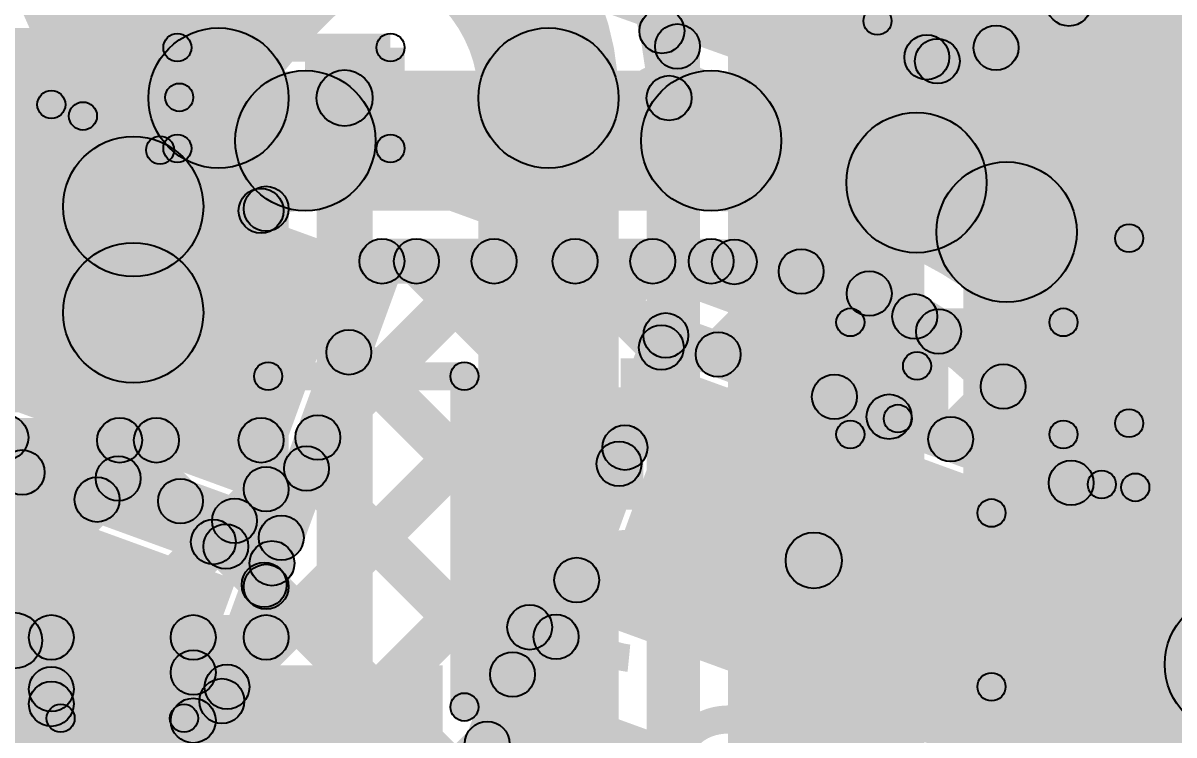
# Model space of a CAD drawing. Header units: millimetres. Extents: x -2.17 to 2.17, y -2.17 to 2.17.
# Drawn here: x -0.3427 to -0.1375, y -0.7326 to -0.6056 of the extents above; entities that cross this region are included whole.
import ezdxf

# ---------------------------------------------------------------- set-up
doc = ezdxf.new("R2010")
doc.units = ezdxf.units.MM
doc.header["$MEASUREMENT"] = 0
for name, color, linetype in [('BottomLayer', 5, 'Continuous'), ('BottomOverlay', 54, 'Continuous'), ('BottomPaste', 16, 'Continuous'), ('BottomSolder', 6, 'Continuous'), ('Mechanical2', 216, 'Continuous'), ('TopLayer', 1, 'Continuous'), ('TopOverlay', 2, 'Continuous'), ('TopPaste', 8, 'Continuous'), ('TopSolder', 216, 'Continuous')]:
    doc.layers.add(name, color=color, linetype=linetype)

# ---------------------------------------------------------------- blocks, each defined once
blk = doc.blocks.new('R___0201_B_63')
at = {"layer": 'BottomLayer'}
for points in [[(-0.01614, 0.00728), (-0.00551, 0.00728), (-0.00551, -0.00728), (-0.01614, -0.00728)], [(0.00551, 0.00728), (0.01614, 0.00728), (0.01614, -0.00728), (0.00551, -0.00728)]]:
    blk.add_hatch(color=5, dxfattribs=at).paths.add_polyline_path(points)
at = {"layer": 'BottomOverlay'}
h = blk.add_hatch(color=54, dxfattribs=at)
edge = h.paths.add_edge_path()
edge.add_arc((-0.019, 0.01), 0.0025, 0, 360)
h = blk.add_hatch(color=54, dxfattribs=at)
edge = h.paths.add_edge_path()
edge.add_arc((-0.019, 0.01), 0.0025, 0, 360)
for points in [[(-0.019, 0.0075), (-0.019, 0.0125), (0.019, 0.0125), (0.019, 0.0075)], [(-0.0165, -0.01), (-0.0215, -0.01), (-0.0215, 0.01), (-0.0165, 0.01)], [(0.0215, -0.01), (0.0165, -0.01), (0.0165, 0.01), (0.0215, 0.01)], [(-0.019, -0.0125), (-0.019, -0.0075), (0.019, -0.0075), (0.019, -0.0125)]]:
    blk.add_hatch(color=54, dxfattribs=at).paths.add_polyline_path(points)
h = blk.add_hatch(color=54, dxfattribs=at)
edge = h.paths.add_edge_path()
edge.add_arc((0.019, 0.01), 0.0025, 0, 360)
h = blk.add_hatch(color=54, dxfattribs=at)
edge = h.paths.add_edge_path()
edge.add_arc((0.019, 0.01), 0.0025, 0, 360)
h = blk.add_hatch(color=54, dxfattribs=at)
edge = h.paths.add_edge_path()
edge.add_arc((-0.019, -0.01), 0.0025, 0, 360)
h = blk.add_hatch(color=54, dxfattribs=at)
edge = h.paths.add_edge_path()
edge.add_arc((-0.019, -0.01), 0.0025, 0, 360)
h = blk.add_hatch(color=54, dxfattribs=at)
edge = h.paths.add_edge_path()
edge.add_arc((0.019, -0.01), 0.0025, 0, 360)
h = blk.add_hatch(color=54, dxfattribs=at)
edge = h.paths.add_edge_path()
edge.add_arc((0.019, -0.01), 0.0025, 0, 360)
at = {"layer": 'BottomPaste'}
for points in [[(-0.01614, 0.00728), (-0.00551, 0.00728), (-0.00551, -0.00728), (-0.01614, -0.00728)], [(0.00551, 0.00728), (0.01614, 0.00728), (0.01614, -0.00728), (0.00551, -0.00728)]]:
    blk.add_hatch(color=16, dxfattribs=at).paths.add_polyline_path(points)
at = {"layer": 'BottomSolder'}
for points in [[(-0.02014, 0.01128), (-0.00151, 0.01128), (-0.00151, -0.01128), (-0.02014, -0.01128)], [(0.00151, 0.01128), (0.02014, 0.01128), (0.02014, -0.01128), (0.00151, -0.01128)]]:
    blk.add_hatch(color=6, dxfattribs=at).paths.add_polyline_path(points)
at = {"layer": 'BottomOverlay'}
for centre in [(-0.019, 0.01), (-0.019, 0.01), (0.019, 0.01), (0.019, 0.01), (-0.019, -0.01), (-0.019, -0.01), (0.019, -0.01), (0.019, -0.01)]:
    blk.add_circle(centre, 0.0025, dxfattribs=at)
blk = doc.blocks.new('WS2812B_M____247')
at = {"layer": 'TopLayer'}
for points in [[(-0.09409, 0.05079), (-0.03504, 0.05079), (-0.03504, 0.01142), (-0.09409, 0.01142)], [(0.03504, 0.05079), (0.09409, 0.05079), (0.09409, 0.01142), (0.03504, 0.01142)], [(-0.09409, -0.01142), (-0.03504, -0.01142), (-0.03504, -0.05079), (-0.09409, -0.05079)], [(0.03504, -0.01142), (0.09409, -0.01142), (0.09409, -0.05079), (0.03504, -0.05079)]]:
    blk.add_hatch(color=1, dxfattribs=at).paths.add_polyline_path(points)
at = {"layer": 'TopOverlay'}
h = blk.add_hatch(color=2, dxfattribs=at)
edge = h.paths.add_edge_path()
edge.add_arc((-0.07, 0.07), 0.0025, 0, 360)
h = blk.add_hatch(color=2, dxfattribs=at)
edge = h.paths.add_edge_path()
edge.add_arc((-0.07, 0.07), 0.0025, 0, 360)
for points in [[(-0.07, 0.0675), (-0.07, 0.0725), (0.07, 0.0725), (0.07, 0.0675)], [(-0.0675, 0.06), (-0.0725, 0.06), (-0.0725, 0.07), (-0.0675, 0.07)], [(0.0725, 0.06), (0.0675, 0.06), (0.0675, 0.07), (0.0725, 0.07)]]:
    blk.add_hatch(color=2, dxfattribs=at).paths.add_polyline_path(points)
h = blk.add_hatch(color=2, dxfattribs=at)
edge = h.paths.add_edge_path()
edge.add_arc((0.07, 0.07), 0.0025, 0, 360)
h = blk.add_hatch(color=2, dxfattribs=at)
edge = h.paths.add_edge_path()
edge.add_arc((0.07, 0.07), 0.0025, 0, 360)
h = blk.add_hatch(color=2, dxfattribs=at)
edge = h.paths.add_edge_path()
edge.add_arc((-0.091, 0.061), 0.0025, 0, 360)
h = blk.add_hatch(color=2, dxfattribs=at)
edge = h.paths.add_edge_path()
edge.add_arc((-0.085, 0.061), 0.0025, 0, 360)
h = blk.add_hatch(color=2, dxfattribs=at)
edge = h.paths.add_edge_path()
edge.add_arc((-0.07, 0.06), 0.0025, 0, 360)
h = blk.add_hatch(color=2, dxfattribs=at)
edge = h.paths.add_edge_path()
edge.add_arc((0.07, 0.06), 0.0025, 0, 360)
at = {"layer": 'TopPaste'}
for points in [[(-0.09409, 0.05079), (-0.03504, 0.05079), (-0.03504, 0.01142), (-0.09409, 0.01142)], [(0.03504, 0.05079), (0.09409, 0.05079), (0.09409, 0.01142), (0.03504, 0.01142)], [(-0.09409, -0.01142), (-0.03504, -0.01142), (-0.03504, -0.05079), (-0.09409, -0.05079)], [(0.03504, -0.01142), (0.09409, -0.01142), (0.09409, -0.05079), (0.03504, -0.05079)]]:
    blk.add_hatch(color=8, dxfattribs=at).paths.add_polyline_path(points)
at = {"layer": 'TopSolder'}
for points in [[(-0.09809, 0.05479), (-0.03104, 0.05479), (-0.03104, 0.00742), (-0.09809, 0.00742)], [(0.03104, 0.05479), (0.09809, 0.05479), (0.09809, 0.00742), (0.03104, 0.00742)], [(-0.09809, -0.00742), (-0.03104, -0.00742), (-0.03104, -0.05479), (-0.09809, -0.05479)], [(0.03104, -0.00742), (0.09809, -0.00742), (0.09809, -0.05479), (0.03104, -0.05479)]]:
    blk.add_hatch(color=216, dxfattribs=at).paths.add_polyline_path(points)
at = {"layer": 'TopOverlay', "const_width": 0.005}
blk.add_lwpolyline([(-0.085, 0.061, 1), (-0.091, 0.061, 1)], format="xyb", close=True, dxfattribs=at)
at = {"layer": 'TopOverlay'}
for centre in [(-0.07, 0.07), (-0.07, 0.07), (0.07, 0.07), (0.07, 0.07), (-0.091, 0.061), (-0.085, 0.061), (-0.07, 0.06), (0.07, 0.06)]:
    blk.add_circle(centre, 0.0025, dxfattribs=at)
blk = doc.blocks.new('WS2812B_M____248')
at = {"layer": 'TopLayer'}
blk.add_hatch(color=1, dxfattribs=at).paths.add_polyline_path([(-0.09409, 0.05079), (-0.03504, 0.05079), (-0.03504, 0.01142), (-0.09409, 0.01142)])
at = {"layer": 'TopOverlay'}
h = blk.add_hatch(color=2, dxfattribs=at)
edge = h.paths.add_edge_path()
edge.add_arc((-0.091, 0.061), 0.0025, 0, 360)
h = blk.add_hatch(color=2, dxfattribs=at)
edge = h.paths.add_edge_path()
edge.add_arc((-0.085, 0.061), 0.0025, 0, 360)
at = {"layer": 'TopPaste'}
blk.add_hatch(color=8, dxfattribs=at).paths.add_polyline_path([(-0.09409, 0.05079), (-0.03504, 0.05079), (-0.03504, 0.01142), (-0.09409, 0.01142)])
at = {"layer": 'TopSolder'}
blk.add_hatch(color=216, dxfattribs=at).paths.add_polyline_path([(-0.09809, 0.05479), (-0.03104, 0.05479), (-0.03104, 0.00742), (-0.09809, 0.00742)])
at = {"layer": 'TopOverlay', "const_width": 0.005}
blk.add_lwpolyline([(-0.085, 0.061, 1), (-0.091, 0.061, 1)], format="xyb", close=True, dxfattribs=at)
at = {"layer": 'TopOverlay'}
for centre in [(-0.091, 0.061), (-0.085, 0.061)]:
    blk.add_circle(centre, 0.0025, dxfattribs=at)
blk = doc.blocks.new('IND_0201_B_269')
at = {"layer": 'BottomLayer'}
for points in [[(-0.01575, 0.00591), (-0.00591, 0.00591), (-0.00591, -0.00591), (-0.01575, -0.00591)], [(0.00591, 0.00591), (0.01575, 0.00591), (0.01575, -0.00591), (0.00591, -0.00591)]]:
    blk.add_hatch(color=5, dxfattribs=at).paths.add_polyline_path(points)
at = {"layer": 'BottomOverlay'}
h = blk.add_hatch(color=54, dxfattribs=at)
edge = h.paths.add_edge_path()
edge.add_arc((-0.019, 0.009), 0.0025, 0, 360)
h = blk.add_hatch(color=54, dxfattribs=at)
edge = h.paths.add_edge_path()
edge.add_arc((-0.019, 0.009), 0.0025, 0, 360)
for points in [[(-0.019, 0.0065), (-0.019, 0.0115), (0.019, 0.0115), (0.019, 0.0065)], [(-0.0165, -0.009), (-0.0215, -0.009), (-0.0215, 0.009), (-0.0165, 0.009)], [(0.0215, -0.009), (0.0165, -0.009), (0.0165, 0.009), (0.0215, 0.009)], [(-0.019, -0.0115), (-0.019, -0.0065), (0.019, -0.0065), (0.019, -0.0115)]]:
    blk.add_hatch(color=54, dxfattribs=at).paths.add_polyline_path(points)
h = blk.add_hatch(color=54, dxfattribs=at)
edge = h.paths.add_edge_path()
edge.add_arc((0.019, 0.009), 0.0025, 0, 360)
h = blk.add_hatch(color=54, dxfattribs=at)
edge = h.paths.add_edge_path()
edge.add_arc((0.019, 0.009), 0.0025, 0, 360)
h = blk.add_hatch(color=54, dxfattribs=at)
edge = h.paths.add_edge_path()
edge.add_arc((-0.019, -0.009), 0.0025, 0, 360)
h = blk.add_hatch(color=54, dxfattribs=at)
edge = h.paths.add_edge_path()
edge.add_arc((-0.019, -0.009), 0.0025, 0, 360)
h = blk.add_hatch(color=54, dxfattribs=at)
edge = h.paths.add_edge_path()
edge.add_arc((0.019, -0.009), 0.0025, 0, 360)
h = blk.add_hatch(color=54, dxfattribs=at)
edge = h.paths.add_edge_path()
edge.add_arc((0.019, -0.009), 0.0025, 0, 360)
at = {"layer": 'BottomPaste'}
for points in [[(-0.01575, 0.00591), (-0.00591, 0.00591), (-0.00591, -0.00591), (-0.01575, -0.00591)], [(0.00591, 0.00591), (0.01575, 0.00591), (0.01575, -0.00591), (0.00591, -0.00591)]]:
    blk.add_hatch(color=16, dxfattribs=at).paths.add_polyline_path(points)
at = {"layer": 'BottomSolder'}
for points in [[(-0.01791, 0.00807), (-0.00374, 0.00807), (-0.00374, -0.00807), (-0.01791, -0.00807)], [(0.00374, 0.00807), (0.01791, 0.00807), (0.01791, -0.00807), (0.00374, -0.00807)]]:
    blk.add_hatch(color=6, dxfattribs=at).paths.add_polyline_path(points)
at = {"layer": 'BottomOverlay'}
for centre in [(-0.019, 0.009), (-0.019, 0.009), (0.019, 0.009), (0.019, 0.009), (-0.019, -0.009), (-0.019, -0.009), (0.019, -0.009), (0.019, -0.009)]:
    blk.add_circle(centre, 0.0025, dxfattribs=at)
blk = doc.blocks.new('SOT_23F_B_283')
at = {"layer": 'BottomLayer'}
for points in [[(-0.05315, 0.05906), (-0.02165, 0.05906), (-0.02165, 0.02362), (-0.05315, 0.02362)], [(0.02165, 0.05906), (0.05315, 0.05906), (0.05315, 0.02362), (0.02165, 0.02362)], [(-0.01575, -0.02362), (0.01575, -0.02362), (0.01575, -0.05906), (-0.01575, -0.05906)]]:
    blk.add_hatch(color=5, dxfattribs=at).paths.add_polyline_path(points)
at = {"layer": 'BottomOverlay'}
h = blk.add_hatch(color=54, dxfattribs=at)
edge = h.paths.add_edge_path()
edge.add_arc((-0.066, 0.036), 0.005, 0, 360)
h = blk.add_hatch(color=54, dxfattribs=at)
edge = h.paths.add_edge_path()
edge.add_arc((-0.062, 0.036), 0.005, 0, 360)
h = blk.add_hatch(color=54, dxfattribs=at)
edge = h.paths.add_edge_path()
edge.add_arc((-0.0124, 0.03668), 0.0025, 0, 360)
for points in [[(-0.01236, 0.03418), (-0.01244, 0.03918), (0.00896, 0.0395), (0.00904, 0.0345)], [(-0.0555, -0.034), (-0.0605, -0.034), (-0.0605, 0.014), (-0.0555, 0.014)], [(0.0605, -0.034), (0.0555, -0.034), (0.0555, 0.014), (0.0605, 0.014)], [(-0.025, -0.0315), (-0.025, -0.0365), (-0.058, -0.0365), (-0.058, -0.0315)], [(0.058, -0.0315), (0.058, -0.0365), (0.025, -0.0365), (0.025, -0.0315)]]:
    blk.add_hatch(color=54, dxfattribs=at).paths.add_polyline_path(points)
h = blk.add_hatch(color=54, dxfattribs=at)
edge = h.paths.add_edge_path()
edge.add_arc((0.009, 0.037), 0.0025, 0, 360)
h = blk.add_hatch(color=54, dxfattribs=at)
edge = h.paths.add_edge_path()
edge.add_arc((-0.058, 0.014), 0.0025, 0, 360)
h = blk.add_hatch(color=54, dxfattribs=at)
edge = h.paths.add_edge_path()
edge.add_arc((0.058, 0.014), 0.0025, 0, 360)
h = blk.add_hatch(color=54, dxfattribs=at)
edge = h.paths.add_edge_path()
edge.add_arc((-0.058, -0.034), 0.0025, 0, 360)
h = blk.add_hatch(color=54, dxfattribs=at)
edge = h.paths.add_edge_path()
edge.add_arc((-0.058, -0.034), 0.0025, 0, 360)
h = blk.add_hatch(color=54, dxfattribs=at)
edge = h.paths.add_edge_path()
edge.add_arc((-0.025, -0.034), 0.0025, 0, 360)
h = blk.add_hatch(color=54, dxfattribs=at)
edge = h.paths.add_edge_path()
edge.add_arc((0.025, -0.034), 0.0025, 0, 360)
h = blk.add_hatch(color=54, dxfattribs=at)
edge = h.paths.add_edge_path()
edge.add_arc((0.058, -0.034), 0.0025, 0, 360)
h = blk.add_hatch(color=54, dxfattribs=at)
edge = h.paths.add_edge_path()
edge.add_arc((0.058, -0.034), 0.0025, 0, 360)
at = {"layer": 'BottomPaste'}
for points in [[(-0.05315, 0.05906), (-0.02165, 0.05906), (-0.02165, 0.02362), (-0.05315, 0.02362)], [(0.02165, 0.05906), (0.05315, 0.05906), (0.05315, 0.02362), (0.02165, 0.02362)], [(-0.01575, -0.02362), (0.01575, -0.02362), (0.01575, -0.05906), (-0.01575, -0.05906)]]:
    blk.add_hatch(color=16, dxfattribs=at).paths.add_polyline_path(points)
at = {"layer": 'BottomSolder'}
for points in [[(-0.05715, 0.06306), (-0.01765, 0.06306), (-0.01765, 0.01962), (-0.05715, 0.01962)], [(0.01765, 0.06306), (0.05715, 0.06306), (0.05715, 0.01962), (0.01765, 0.01962)], [(-0.01975, -0.01962), (0.01975, -0.01962), (0.01975, -0.06306), (-0.01975, -0.06306)]]:
    blk.add_hatch(color=6, dxfattribs=at).paths.add_polyline_path(points)
at = {"layer": 'BottomOverlay', "const_width": 0.01}
blk.add_lwpolyline([(-0.062, 0.036, 1), (-0.066, 0.036, 1)], format="xyb", close=True, dxfattribs=at)
at = {"layer": 'BottomOverlay'}
for centre, radius in [((-0.066, 0.036), 0.005), ((-0.062, 0.036), 0.005), ((-0.0124, 0.03668), 0.0025), ((0.009, 0.037), 0.0025), ((-0.058, 0.014), 0.0025), ((0.058, 0.014), 0.0025), ((-0.058, -0.034), 0.0025), ((-0.058, -0.034), 0.0025), ((-0.025, -0.034), 0.0025), ((0.025, -0.034), 0.0025), ((0.058, -0.034), 0.0025), ((0.058, -0.034), 0.0025)]:
    blk.add_circle(centre, radius, dxfattribs=at)
blk = doc.blocks.new('SOT23_3_B_285')
at = {"layer": 'BottomLayer'}
for points in [[(-0.02166, 0.02657), (-0.05316, 0.02657), (-0.05316, 0.05807), (-0.02166, 0.05807)], [(0.05314, 0.02657), (0.02165, 0.02657), (0.02165, 0.05807), (0.05314, 0.05807)], [(0.01574, -0.05807), (-0.01575, -0.05807), (-0.01575, -0.02657), (0.01574, -0.02657)]]:
    blk.add_hatch(color=5, dxfattribs=at).paths.add_polyline_path(points)
at = {"layer": 'BottomOverlay'}
h = blk.add_hatch(color=54, dxfattribs=at)
edge = h.paths.add_edge_path()
edge.add_arc((-0.066, 0.045), 0.0025, 0, 360)
h = blk.add_hatch(color=54, dxfattribs=at)
edge = h.paths.add_edge_path()
edge.add_arc((-0.06, 0.045), 0.0025, 0, 360)
h = blk.add_hatch(color=54, dxfattribs=at)
edge = h.paths.add_edge_path()
edge.add_arc((-0.01101, 0.032), 0.0025, 0, 360)
for points in [[(0.01099, 0.0345), (0.01099, 0.0295), (-0.01101, 0.0295), (-0.01101, 0.0345)], [(-0.06351, 0.03), (-0.05851, 0.03), (-0.05851, -0.029), (-0.06351, -0.029)], [(0.05849, 0.03), (0.06349, 0.03), (0.06349, -0.029), (0.05849, -0.029)], [(-0.02601, -0.0265), (-0.02601, -0.0315), (-0.06101, -0.0315), (-0.06101, -0.0265)], [(0.06099, -0.0265), (0.06099, -0.0315), (0.02599, -0.0315), (0.02599, -0.0265)]]:
    blk.add_hatch(color=54, dxfattribs=at).paths.add_polyline_path(points)
h = blk.add_hatch(color=54, dxfattribs=at)
edge = h.paths.add_edge_path()
edge.add_arc((0.01099, 0.032), 0.0025, 0, 360)
h = blk.add_hatch(color=54, dxfattribs=at)
edge = h.paths.add_edge_path()
edge.add_arc((-0.06101, 0.03), 0.0025, 0, 360)
h = blk.add_hatch(color=54, dxfattribs=at)
edge = h.paths.add_edge_path()
edge.add_arc((0.06099, 0.03), 0.0025, 0, 360)
h = blk.add_hatch(color=54, dxfattribs=at)
edge = h.paths.add_edge_path()
edge.add_arc((-0.06101, -0.029), 0.0025, 0, 360)
h = blk.add_hatch(color=54, dxfattribs=at)
edge = h.paths.add_edge_path()
edge.add_arc((-0.06101, -0.029), 0.0025, 0, 360)
h = blk.add_hatch(color=54, dxfattribs=at)
edge = h.paths.add_edge_path()
edge.add_arc((-0.02601, -0.029), 0.0025, 0, 360)
h = blk.add_hatch(color=54, dxfattribs=at)
edge = h.paths.add_edge_path()
edge.add_arc((0.02599, -0.029), 0.0025, 0, 360)
h = blk.add_hatch(color=54, dxfattribs=at)
edge = h.paths.add_edge_path()
edge.add_arc((0.06099, -0.029), 0.0025, 0, 360)
h = blk.add_hatch(color=54, dxfattribs=at)
edge = h.paths.add_edge_path()
edge.add_arc((0.06099, -0.029), 0.0025, 0, 360)
at = {"layer": 'BottomPaste'}
for points in [[(-0.02166, 0.02657), (-0.05316, 0.02657), (-0.05316, 0.05807), (-0.02166, 0.05807)], [(0.05314, 0.02657), (0.02165, 0.02657), (0.02165, 0.05807), (0.05314, 0.05807)], [(0.01574, -0.05807), (-0.01575, -0.05807), (-0.01575, -0.02657), (0.01574, -0.02657)]]:
    blk.add_hatch(color=16, dxfattribs=at).paths.add_polyline_path(points)
at = {"layer": 'BottomSolder'}
for points in [[(-0.01766, 0.02257), (-0.05716, 0.02257), (-0.05716, 0.06207), (-0.01766, 0.06207)], [(0.05714, 0.02257), (0.01765, 0.02257), (0.01765, 0.06207), (0.05714, 0.06207)], [(0.01974, -0.06207), (-0.01975, -0.06207), (-0.01975, -0.02257), (0.01974, -0.02257)]]:
    blk.add_hatch(color=6, dxfattribs=at).paths.add_polyline_path(points)
at = {"layer": 'BottomOverlay', "const_width": 0.005}
blk.add_lwpolyline([(-0.06, 0.045, 1), (-0.066, 0.045, 1)], format="xyb", close=True, dxfattribs=at)
at = {"layer": 'BottomOverlay'}
for centre in [(-0.066, 0.045), (-0.06, 0.045), (-0.01101, 0.032), (0.01099, 0.032), (-0.06101, 0.03), (0.06099, 0.03), (-0.06101, -0.029), (-0.06101, -0.029), (-0.02601, -0.029), (0.02599, -0.029), (0.06099, -0.029), (0.06099, -0.029)]:
    blk.add_circle(centre, 0.0025, dxfattribs=at)
blk = doc.blocks.new('C__0603_B_288')
at = {"layer": 'BottomLayer'}
for points in [[(-0.045, -0.0175), (-0.045, 0.0175), (-0.015, 0.0175), (-0.015, -0.0175)], [(0.015, -0.0175), (0.015, 0.0175), (0.045, 0.0175), (0.045, -0.0175)]]:
    blk.add_hatch(color=5, dxfattribs=at).paths.add_polyline_path(points)
at = {"layer": 'BottomOverlay'}
h = blk.add_hatch(color=54, dxfattribs=at)
edge = h.paths.add_edge_path()
edge.add_arc((-0.049, 0.021), 0.0025, 0, 360)
h = blk.add_hatch(color=54, dxfattribs=at)
edge = h.paths.add_edge_path()
edge.add_arc((-0.049, 0.021), 0.0025, 0, 360)
for points in [[(-0.049, 0.0185), (-0.049, 0.0235), (-0.018, 0.0235), (-0.018, 0.0185)], [(0.018, 0.0185), (0.018, 0.0235), (0.049, 0.0235), (0.049, 0.0185)], [(-0.0515, 0.021), (-0.0465, 0.021), (-0.0465, -0.021), (-0.0515, -0.021)], [(0.0465, 0.021), (0.0515, 0.021), (0.0515, -0.021), (0.0465, -0.021)], [(-0.049, -0.0235), (-0.049, -0.0185), (-0.018, -0.0185), (-0.018, -0.0235)], [(0.018, -0.0235), (0.018, -0.0185), (0.049, -0.0185), (0.049, -0.0235)]]:
    blk.add_hatch(color=54, dxfattribs=at).paths.add_polyline_path(points)
h = blk.add_hatch(color=54, dxfattribs=at)
edge = h.paths.add_edge_path()
edge.add_arc((-0.018, 0.021), 0.0025, 0, 360)
h = blk.add_hatch(color=54, dxfattribs=at)
edge = h.paths.add_edge_path()
edge.add_arc((0.018, 0.021), 0.0025, 0, 360)
h = blk.add_hatch(color=54, dxfattribs=at)
edge = h.paths.add_edge_path()
edge.add_arc((0.049, 0.021), 0.0025, 0, 360)
h = blk.add_hatch(color=54, dxfattribs=at)
edge = h.paths.add_edge_path()
edge.add_arc((0.049, 0.021), 0.0025, 0, 360)
h = blk.add_hatch(color=54, dxfattribs=at)
edge = h.paths.add_edge_path()
edge.add_arc((-0.049, -0.021), 0.0025, 0, 360)
h = blk.add_hatch(color=54, dxfattribs=at)
edge = h.paths.add_edge_path()
edge.add_arc((-0.049, -0.021), 0.0025, 0, 360)
h = blk.add_hatch(color=54, dxfattribs=at)
edge = h.paths.add_edge_path()
edge.add_arc((-0.018, -0.021), 0.0025, 0, 360)
h = blk.add_hatch(color=54, dxfattribs=at)
edge = h.paths.add_edge_path()
edge.add_arc((0.018, -0.021), 0.0025, 0, 360)
h = blk.add_hatch(color=54, dxfattribs=at)
edge = h.paths.add_edge_path()
edge.add_arc((0.049, -0.021), 0.0025, 0, 360)
h = blk.add_hatch(color=54, dxfattribs=at)
edge = h.paths.add_edge_path()
edge.add_arc((0.049, -0.021), 0.0025, 0, 360)
at = {"layer": 'BottomPaste'}
for points in [[(-0.045, -0.0175), (-0.045, 0.0175), (-0.015, 0.0175), (-0.015, -0.0175)], [(0.015, -0.0175), (0.015, 0.0175), (0.045, 0.0175), (0.045, -0.0175)]]:
    blk.add_hatch(color=16, dxfattribs=at).paths.add_polyline_path(points)
at = {"layer": 'BottomSolder'}
for points in [[(-0.04736, -0.01986), (-0.04736, 0.01986), (-0.01264, 0.01986), (-0.01264, -0.01986)], [(0.01264, -0.01986), (0.01264, 0.01986), (0.04736, 0.01986), (0.04736, -0.01986)]]:
    blk.add_hatch(color=6, dxfattribs=at).paths.add_polyline_path(points)
at = {"layer": 'BottomOverlay'}
for centre in [(-0.049, 0.021), (-0.049, 0.021), (-0.018, 0.021), (0.018, 0.021), (0.049, 0.021), (0.049, 0.021), (-0.049, -0.021), (-0.049, -0.021), (-0.018, -0.021), (0.018, -0.021), (0.049, -0.021), (0.049, -0.021)]:
    blk.add_circle(centre, 0.0025, dxfattribs=at)
blk = doc.blocks.new('C__0402_418')
at = {"layer": 'TopLayer'}
for points in [[(-0.0275, -0.0125), (-0.0275, 0.0125), (-0.0095, 0.0125), (-0.0095, -0.0125)], [(0.0095, -0.0125), (0.0095, 0.0125), (0.0275, 0.0125), (0.0275, -0.0125)]]:
    blk.add_hatch(color=1, dxfattribs=at).paths.add_polyline_path(points)
at = {"layer": 'TopOverlay'}
h = blk.add_hatch(color=2, dxfattribs=at)
edge = h.paths.add_edge_path()
edge.add_arc((-0.031, 0.016), 0.0025, 0, 360)
h = blk.add_hatch(color=2, dxfattribs=at)
edge = h.paths.add_edge_path()
edge.add_arc((-0.031, 0.016), 0.0025, 0, 360)
for points in [[(-0.011, 0.0185), (-0.011, 0.0135), (-0.031, 0.0135), (-0.031, 0.0185)], [(0.031, 0.0185), (0.031, 0.0135), (0.011, 0.0135), (0.011, 0.0185)], [(-0.0335, 0.016), (-0.0285, 0.016), (-0.0285, -0.016), (-0.0335, -0.016)], [(0.0285, 0.016), (0.0335, 0.016), (0.0335, -0.016), (0.0285, -0.016)], [(-0.011, -0.0135), (-0.011, -0.0185), (-0.031, -0.0185), (-0.031, -0.0135)], [(0.031, -0.0135), (0.031, -0.0185), (0.011, -0.0185), (0.011, -0.0135)]]:
    blk.add_hatch(color=2, dxfattribs=at).paths.add_polyline_path(points)
h = blk.add_hatch(color=2, dxfattribs=at)
edge = h.paths.add_edge_path()
edge.add_arc((-0.011, 0.016), 0.0025, 0, 360)
h = blk.add_hatch(color=2, dxfattribs=at)
edge = h.paths.add_edge_path()
edge.add_arc((0.011, 0.016), 0.0025, 0, 360)
h = blk.add_hatch(color=2, dxfattribs=at)
edge = h.paths.add_edge_path()
edge.add_arc((0.031, 0.016), 0.0025, 0, 360)
h = blk.add_hatch(color=2, dxfattribs=at)
edge = h.paths.add_edge_path()
edge.add_arc((0.031, 0.016), 0.0025, 0, 360)
h = blk.add_hatch(color=2, dxfattribs=at)
edge = h.paths.add_edge_path()
edge.add_arc((-0.031, -0.016), 0.0025, 0, 360)
h = blk.add_hatch(color=2, dxfattribs=at)
edge = h.paths.add_edge_path()
edge.add_arc((-0.031, -0.016), 0.0025, 0, 360)
h = blk.add_hatch(color=2, dxfattribs=at)
edge = h.paths.add_edge_path()
edge.add_arc((-0.011, -0.016), 0.0025, 0, 360)
h = blk.add_hatch(color=2, dxfattribs=at)
edge = h.paths.add_edge_path()
edge.add_arc((0.011, -0.016), 0.0025, 0, 360)
h = blk.add_hatch(color=2, dxfattribs=at)
edge = h.paths.add_edge_path()
edge.add_arc((0.031, -0.016), 0.0025, 0, 360)
h = blk.add_hatch(color=2, dxfattribs=at)
edge = h.paths.add_edge_path()
edge.add_arc((0.031, -0.016), 0.0025, 0, 360)
at = {"layer": 'TopPaste'}
for points in [[(-0.0275, -0.0125), (-0.0275, 0.0125), (-0.0095, 0.0125), (-0.0095, -0.0125)], [(0.0095, -0.0125), (0.0095, 0.0125), (0.0275, 0.0125), (0.0275, -0.0125)]]:
    blk.add_hatch(color=8, dxfattribs=at).paths.add_polyline_path(points)
at = {"layer": 'TopSolder'}
for points in [[(-0.02986, -0.01486), (-0.02986, 0.01486), (-0.00714, 0.01486), (-0.00714, -0.01486)], [(0.00714, -0.01486), (0.00714, 0.01486), (0.02986, 0.01486), (0.02986, -0.01486)]]:
    blk.add_hatch(color=216, dxfattribs=at).paths.add_polyline_path(points)
at = {"layer": 'TopOverlay'}
for centre in [(-0.031, 0.016), (-0.031, 0.016), (-0.011, 0.016), (0.011, 0.016), (0.031, 0.016), (0.031, 0.016), (-0.031, -0.016), (-0.031, -0.016), (-0.011, -0.016), (0.011, -0.016), (0.031, -0.016), (0.031, -0.016)]:
    blk.add_circle(centre, 0.0025, dxfattribs=at)

msp = doc.modelspace()

# ---------------------------------------------------------------- hatches: boundary and pattern name
at = {"layer": 'BottomLayer'}
for points in [[(-0.175, -0.741), (-0.131, -0.741), (-0.131, -0.5), (-0.175, -0.5)], [(-0.217, -0.788), (-0.182, -0.788), (-0.182, -0.501), (-0.217, -0.501)], [(-0.222, -0.742), (-0.23, -0.742), (-0.23, -0.566), (-0.222, -0.566)], [(-0.23158, -0.60988), (-0.22593, -0.60422), (-0.22317, -0.60698), (-0.22883, -0.61263)], [(-0.482, -0.6315), (-0.482, -0.6065), (-0.30785, -0.6065), (-0.30785, -0.6315)], [(-0.28035, -0.73769), (-0.29035, -0.73769), (-0.29035, -0.619), (-0.28035, -0.619)], [(-0.2365, -0.834), (-0.2615, -0.834), (-0.2615, -0.619), (-0.2365, -0.619)], [(-0.2235, -0.834), (-0.2315, -0.834), (-0.2315, -0.619), (-0.2235, -0.619)], [(-0.39612, -0.64333), (-0.39047, -0.63767), (-0.30951, -0.71863), (-0.31517, -0.72428)], [(-0.29625, -0.68004), (-0.30425, -0.68004), (-0.30425, -0.63911), (-0.29625, -0.63911)], [(-0.29535, -0.71519), (-0.30335, -0.71519), (-0.30335, -0.63875), (-0.29535, -0.63875)], [(-0.35123, -0.71801), (-0.35688, -0.71236), (-0.32174, -0.67721), (-0.31608, -0.68286)], [(-0.34974, -0.68404), (-0.34974, -0.67604), (-0.30025, -0.67604), (-0.30025, -0.68404)], [(-0.3283, -0.68286), (-0.32265, -0.67721), (-0.29652, -0.70333), (-0.30217, -0.70899)], [(-0.33482, -0.72989), (-0.34048, -0.72423), (-0.30217, -0.68593), (-0.29652, -0.69159)], [(-0.38714, -0.71919), (-0.38714, -0.71119), (-0.33765, -0.71119), (-0.33765, -0.71919)], [(-0.31234, -0.71919), (-0.31234, -0.71119), (-0.29935, -0.71119), (-0.29935, -0.71919)], [(-0.33365, -0.76468), (-0.34165, -0.76468), (-0.34165, -0.71519), (-0.33365, -0.71519)], [(-0.30834, -0.76468), (-0.31634, -0.76468), (-0.31634, -0.71519), (-0.30834, -0.71519)], [(-0.34048, -0.72726), (-0.33482, -0.7216), (-0.30951, -0.74691), (-0.31517, -0.75257)], [(-0.33482, -0.75817), (-0.34048, -0.75252), (-0.31517, -0.72721), (-0.30951, -0.73287)]]:
    msp.add_hatch(color=5, dxfattribs=at).paths.add_polyline_path(points)
h = msp.add_hatch(color=5, dxfattribs=at)
edge = h.paths.add_edge_path()
edge.add_arc((-0.22876, -0.60705), 0.004, 0, 360)
h = msp.add_hatch(color=5, dxfattribs=at)
edge = h.paths.add_edge_path()
edge.add_arc((-0.30785, -0.619), 0.0125, 0, 360)
h = msp.add_hatch(color=5, dxfattribs=at)
edge = h.paths.add_edge_path()
edge.add_arc((-0.249, -0.619), 0.0125, 0, 360)
h = msp.add_hatch(color=5, dxfattribs=at)
edge = h.paths.add_edge_path()
edge.add_arc((-0.249, -0.619), 0.0125, 0, 360)
h = msp.add_hatch(color=5, dxfattribs=at)
edge = h.paths.add_edge_path()
edge.add_arc((-0.226, -0.6098), 0.004, 0, 360)
h = msp.add_hatch(color=5, dxfattribs=at)
edge = h.paths.add_edge_path()
edge.add_arc((-0.28535, -0.619), 0.005, 0, 360)
h = msp.add_hatch(color=5, dxfattribs=at)
edge = h.paths.add_edge_path()
edge.add_arc((-0.2275, -0.619), 0.004, 0, 360)
h = msp.add_hatch(color=5, dxfattribs=at)
edge = h.paths.add_edge_path()
edge.add_arc((-0.2275, -0.619), 0.004, 0, 360)
h = msp.add_hatch(color=5, dxfattribs=at)
edge = h.paths.add_edge_path()
edge.add_arc((-0.30025, -0.63911), 0.004, 0, 360)
h = msp.add_hatch(color=5, dxfattribs=at)
edge = h.paths.add_edge_path()
edge.add_arc((-0.29935, -0.63875), 0.004, 0, 360)
h = msp.add_hatch(color=5, dxfattribs=at)
edge = h.paths.add_edge_path()
edge.add_arc((-0.32547, -0.68004), 0.004, 0, 360)
h = msp.add_hatch(color=5, dxfattribs=at)
edge = h.paths.add_edge_path()
edge.add_arc((-0.31891, -0.68004), 0.004, 0, 360)
h = msp.add_hatch(color=5, dxfattribs=at)
edge = h.paths.add_edge_path()
edge.add_arc((-0.30025, -0.68004), 0.004, 0, 360)
h = msp.add_hatch(color=5, dxfattribs=at)
edge = h.paths.add_edge_path()
edge.add_arc((-0.30025, -0.68004), 0.004, 0, 360)
h = msp.add_hatch(color=5, dxfattribs=at)
edge = h.paths.add_edge_path()
edge.add_arc((-0.29935, -0.68876), 0.004, 0, 360)
h = msp.add_hatch(color=5, dxfattribs=at)
edge = h.paths.add_edge_path()
edge.add_arc((-0.29935, -0.70616), 0.004, 0, 360)
h = msp.add_hatch(color=5, dxfattribs=at)
edge = h.paths.add_edge_path()
edge.add_arc((-0.33765, -0.71519), 0.004, 0, 360)
h = msp.add_hatch(color=5, dxfattribs=at)
edge = h.paths.add_edge_path()
edge.add_arc((-0.33765, -0.71519), 0.004, 0, 360)
h = msp.add_hatch(color=5, dxfattribs=at)
edge = h.paths.add_edge_path()
edge.add_arc((-0.31234, -0.71519), 0.004, 0, 360)
h = msp.add_hatch(color=5, dxfattribs=at)
edge = h.paths.add_edge_path()
edge.add_arc((-0.31234, -0.71519), 0.004, 0, 360)
h = msp.add_hatch(color=5, dxfattribs=at)
edge = h.paths.add_edge_path()
edge.add_arc((-0.29935, -0.71519), 0.004, 0, 360)
h = msp.add_hatch(color=5, dxfattribs=at)
edge = h.paths.add_edge_path()
edge.add_arc((-0.29935, -0.71519), 0.004, 0, 360)
h = msp.add_hatch(color=5, dxfattribs=at)
edge = h.paths.add_edge_path()
edge.add_arc((-0.31234, -0.72145), 0.004, 0, 360)
h = msp.add_hatch(color=5, dxfattribs=at)
edge = h.paths.add_edge_path()
edge.add_arc((-0.33765, -0.72443), 0.004, 0, 360)
h = msp.add_hatch(color=5, dxfattribs=at)
edge = h.paths.add_edge_path()
edge.add_arc((-0.33765, -0.72706), 0.004, 0, 360)
h = msp.add_hatch(color=5, dxfattribs=at)
edge = h.paths.add_edge_path()
edge.add_arc((-0.31234, -0.73004), 0.004, 0, 360)
at = {"layer": 'TopLayer'}
for points in [[(-0.17777, -0.61311), (-0.18529, -0.61037), (-0.1697, -0.56753), (-0.16218, -0.57027)], [(-0.18061, -0.60428), (-0.17496, -0.59862), (-0.16636, -0.60721), (-0.17202, -0.61287)], [(-0.29235, -0.63911), (-0.29235, -0.61411), (-0.22, -0.61411), (-0.22, -0.63911)], [(-0.3945, -0.61997), (-0.38544, -0.61574), (-0.33978, -0.71364), (-0.34884, -0.71787)], [(-0.31054, -0.6573), (-0.33554, -0.6573), (-0.33554, -0.63835), (-0.31054, -0.63835)], [(-0.27869, -0.65211), (-0.27869, -0.64411), (-0.22, -0.64411), (-0.22, -0.65211)], [(-0.30349, -0.72684), (-0.30915, -0.72119), (-0.23324, -0.64528), (-0.22758, -0.65094)], [(-0.2873, -0.68237), (-0.29296, -0.67672), (-0.26153, -0.64528), (-0.25587, -0.65094)], [(-0.27537, -0.65094), (-0.26972, -0.64528), (-0.23359, -0.68141), (-0.23925, -0.68707)], [(-0.24709, -0.65094), (-0.24143, -0.64528), (-0.22604, -0.66067), (-0.2317, -0.66633)], [(-0.21869, -0.65106), (-0.21303, -0.6454), (-0.18543, -0.673), (-0.19109, -0.67866)], [(-0.29288, -0.6988), (-0.3004, -0.69606), (-0.28245, -0.64674), (-0.27493, -0.64948)], [(-0.21592, -0.66756), (-0.22158, -0.6619), (-0.20677, -0.6471), (-0.20112, -0.65275)], [(-0.19518, -0.67511), (-0.20084, -0.66945), (-0.18652, -0.65513), (-0.18086, -0.66078)], [(-0.22945, -0.66509), (-0.22671, -0.65758), (-0.15444, -0.68388), (-0.15717, -0.6914)], [(-0.24389, -0.71646), (-0.25141, -0.71372), (-0.23184, -0.65997), (-0.22432, -0.6627)], [(-0.28743, -0.66717), (-0.28177, -0.66151), (-0.24114, -0.70215), (-0.24679, -0.7078)], [(-0.17445, -0.68266), (-0.1801, -0.677), (-0.17074, -0.66763), (-0.16508, -0.67329)], [(-0.34711, -0.68332), (-0.34437, -0.6758), (-0.29527, -0.69367), (-0.29801, -0.70119)], [(-0.34937, -0.68125), (-0.34212, -0.67787), (-0.33923, -0.68407), (-0.34648, -0.68745)], [(-0.32729, -0.77893), (-0.33295, -0.77327), (-0.2382, -0.67852), (-0.23254, -0.68418)], [(-0.34422, -0.68952), (-0.34148, -0.682), (-0.29693, -0.69822), (-0.29966, -0.70573)], [(-0.29497, -0.68791), (-0.28932, -0.68225), (-0.25259, -0.71898), (-0.25824, -0.72464)], [(-0.32666, -0.69345), (-0.33232, -0.68779), (-0.32855, -0.68402), (-0.32289, -0.68968)], [(-0.31745, -0.69372), (-0.31179, -0.68806), (-0.3037, -0.69615), (-0.30936, -0.70181)], [(-0.30593, -0.701), (-0.31158, -0.69534), (-0.30781, -0.69157), (-0.30216, -0.69723)], [(-0.20547, -0.70474), (-0.19791, -0.6982), (-0.12825, -0.7787), (-0.13581, -0.78524)], [(-0.31416, -0.75725), (-0.32168, -0.75452), (-0.30205, -0.70061), (-0.29454, -0.70334)], [(-0.30252, -0.70864), (-0.29687, -0.70299), (-0.26013, -0.73972), (-0.26579, -0.74538)], [(-0.25371, -0.71714), (-0.25098, -0.70962), (-0.24628, -0.71133), (-0.24902, -0.71885)], [(-0.27163, -0.77805), (-0.27915, -0.77532), (-0.2561, -0.71201), (-0.24859, -0.71475)], [(-0.31007, -0.72938), (-0.30441, -0.72372), (-0.26768, -0.76046), (-0.27334, -0.76611)], [(-0.30202, -0.78194), (-0.30767, -0.77628), (-0.26275, -0.73136), (-0.25709, -0.73701)]]:
    msp.add_hatch(color=1, dxfattribs=at).paths.add_polyline_path(points)
h = msp.add_hatch(color=1, dxfattribs=at)
edge = h.paths.add_edge_path()
edge.add_arc((-0.1562, -0.60218), 0.004, 0, 360)
h = msp.add_hatch(color=1, dxfattribs=at)
edge = h.paths.add_edge_path()
edge.add_arc((-0.16919, -0.61004), 0.004, 0, 360)
h = msp.add_hatch(color=1, dxfattribs=at)
edge = h.paths.add_edge_path()
edge.add_arc((-0.18153, -0.61174), 0.004, 0, 360)
h = msp.add_hatch(color=1, dxfattribs=at)
edge = h.paths.add_edge_path()
edge.add_arc((-0.17966, -0.61242), 0.004, 0, 360)
h = msp.add_hatch(color=1, dxfattribs=at)
edge = h.paths.add_edge_path()
edge.add_arc((-0.29235, -0.62661), 0.0125, 0, 360)
h = msp.add_hatch(color=1, dxfattribs=at)
edge = h.paths.add_edge_path()
edge.add_arc((-0.29235, -0.62661), 0.0125, 0, 360)
h = msp.add_hatch(color=1, dxfattribs=at)
edge = h.paths.add_edge_path()
edge.add_arc((-0.22, -0.62661), 0.0125, 0, 360)
h = msp.add_hatch(color=1, dxfattribs=at)
edge = h.paths.add_edge_path()
edge.add_arc((-0.22, -0.62661), 0.0125, 0, 360)
h = msp.add_hatch(color=1, dxfattribs=at)
edge = h.paths.add_edge_path()
edge.add_arc((-0.18337, -0.63409), 0.0125, 0, 360)
h = msp.add_hatch(color=1, dxfattribs=at)
edge = h.paths.add_edge_path()
edge.add_arc((-0.18337, -0.63409), 0.0125, 0, 360)
h = msp.add_hatch(color=1, dxfattribs=at)
edge = h.paths.add_edge_path()
edge.add_arc((-0.18337, -0.63409), 0.0125, 0, 360)
h = msp.add_hatch(color=1, dxfattribs=at)
edge = h.paths.add_edge_path()
edge.add_arc((-0.32304, -0.63835), 0.0125, 0, 360)
h = msp.add_hatch(color=1, dxfattribs=at)
edge = h.paths.add_edge_path()
edge.add_arc((-0.32304, -0.63835), 0.0125, 0, 360)
h = msp.add_hatch(color=1, dxfattribs=at)
edge = h.paths.add_edge_path()
edge.add_arc((-0.1673, -0.6429), 0.0125, 0, 360)
h = msp.add_hatch(color=1, dxfattribs=at)
edge = h.paths.add_edge_path()
edge.add_arc((-0.1673, -0.6429), 0.0125, 0, 360)
h = msp.add_hatch(color=1, dxfattribs=at)
edge = h.paths.add_edge_path()
edge.add_arc((-0.27869, -0.64811), 0.004, 0, 360)
h = msp.add_hatch(color=1, dxfattribs=at)
edge = h.paths.add_edge_path()
edge.add_arc((-0.27869, -0.64811), 0.004, 0, 360)
h = msp.add_hatch(color=1, dxfattribs=at)
edge = h.paths.add_edge_path()
edge.add_arc((-0.27255, -0.64811), 0.004, 0, 360)
h = msp.add_hatch(color=1, dxfattribs=at)
edge = h.paths.add_edge_path()
edge.add_arc((-0.2587, -0.64811), 0.004, 0, 360)
h = msp.add_hatch(color=1, dxfattribs=at)
edge = h.paths.add_edge_path()
edge.add_arc((-0.24426, -0.64811), 0.004, 0, 360)
h = msp.add_hatch(color=1, dxfattribs=at)
edge = h.paths.add_edge_path()
edge.add_arc((-0.23041, -0.64811), 0.004, 0, 360)
h = msp.add_hatch(color=1, dxfattribs=at)
edge = h.paths.add_edge_path()
edge.add_arc((-0.22, -0.64811), 0.004, 0, 360)
h = msp.add_hatch(color=1, dxfattribs=at)
edge = h.paths.add_edge_path()
edge.add_arc((-0.22, -0.64811), 0.004, 0, 360)
h = msp.add_hatch(color=1, dxfattribs=at)
edge = h.paths.add_edge_path()
edge.add_arc((-0.21586, -0.64823), 0.004, 0, 360)
h = msp.add_hatch(color=1, dxfattribs=at)
edge = h.paths.add_edge_path()
edge.add_arc((-0.32304, -0.6573), 0.0125, 0, 360)
h = msp.add_hatch(color=1, dxfattribs=at)
edge = h.paths.add_edge_path()
edge.add_arc((-0.32304, -0.6573), 0.0125, 0, 360)
h = msp.add_hatch(color=1, dxfattribs=at)
edge = h.paths.add_edge_path()
edge.add_arc((-0.32304, -0.6573), 0.0125, 0, 360)
h = msp.add_hatch(color=1, dxfattribs=at)
edge = h.paths.add_edge_path()
edge.add_arc((-0.20394, -0.64993), 0.004, 0, 360)
h = msp.add_hatch(color=1, dxfattribs=at)
edge = h.paths.add_edge_path()
edge.add_arc((-0.1918, -0.65387), 0.004, 0, 360)
h = msp.add_hatch(color=1, dxfattribs=at)
edge = h.paths.add_edge_path()
edge.add_arc((-0.1918, -0.65387), 0.004, 0, 360)
h = msp.add_hatch(color=1, dxfattribs=at)
edge = h.paths.add_edge_path()
edge.add_arc((-0.18369, -0.65795), 0.004, 0, 360)
h = msp.add_hatch(color=1, dxfattribs=at)
edge = h.paths.add_edge_path()
edge.add_arc((-0.17943, -0.66065), 0.004, 0, 360)
h = msp.add_hatch(color=1, dxfattribs=at)
edge = h.paths.add_edge_path()
edge.add_arc((-0.17943, -0.66065), 0.004, 0, 360)
h = msp.add_hatch(color=1, dxfattribs=at)
edge = h.paths.add_edge_path()
edge.add_arc((-0.22808, -0.66133), 0.004, 0, 360)
h = msp.add_hatch(color=1, dxfattribs=at)
edge = h.paths.add_edge_path()
edge.add_arc((-0.22808, -0.66133), 0.004, 0, 360)
h = msp.add_hatch(color=1, dxfattribs=at)
edge = h.paths.add_edge_path()
edge.add_arc((-0.2846, -0.66434), 0.004, 0, 360)
h = msp.add_hatch(color=1, dxfattribs=at)
edge = h.paths.add_edge_path()
edge.add_arc((-0.22887, -0.6635), 0.004, 0, 360)
h = msp.add_hatch(color=1, dxfattribs=at)
edge = h.paths.add_edge_path()
edge.add_arc((-0.21875, -0.66473), 0.004, 0, 360)
h = msp.add_hatch(color=1, dxfattribs=at)
edge = h.paths.add_edge_path()
edge.add_arc((-0.16791, -0.67046), 0.004, 0, 360)
h = msp.add_hatch(color=1, dxfattribs=at)
edge = h.paths.add_edge_path()
edge.add_arc((-0.19801, -0.67228), 0.004, 0, 360)
h = msp.add_hatch(color=1, dxfattribs=at)
edge = h.paths.add_edge_path()
edge.add_arc((-0.18826, -0.67583), 0.004, 0, 360)
h = msp.add_hatch(color=1, dxfattribs=at)
edge = h.paths.add_edge_path()
edge.add_arc((-0.34574, -0.67956), 0.004, 0, 360)
h = msp.add_hatch(color=1, dxfattribs=at)
edge = h.paths.add_edge_path()
edge.add_arc((-0.34574, -0.67956), 0.004, 0, 360)
h = msp.add_hatch(color=1, dxfattribs=at)
edge = h.paths.add_edge_path()
edge.add_arc((-0.29013, -0.67954), 0.004, 0, 360)
h = msp.add_hatch(color=1, dxfattribs=at)
edge = h.paths.add_edge_path()
edge.add_arc((-0.17728, -0.67983), 0.004, 0, 360)
h = msp.add_hatch(color=1, dxfattribs=at)
edge = h.paths.add_edge_path()
edge.add_arc((-0.23537, -0.68135), 0.004, 0, 360)
h = msp.add_hatch(color=1, dxfattribs=at)
edge = h.paths.add_edge_path()
edge.add_arc((-0.29215, -0.68508), 0.004, 0, 360)
h = msp.add_hatch(color=1, dxfattribs=at)
edge = h.paths.add_edge_path()
edge.add_arc((-0.23642, -0.68424), 0.004, 0, 360)
h = msp.add_hatch(color=1, dxfattribs=at)
edge = h.paths.add_edge_path()
edge.add_arc((-0.34285, -0.68576), 0.004, 0, 360)
h = msp.add_hatch(color=1, dxfattribs=at)
edge = h.paths.add_edge_path()
edge.add_arc((-0.34285, -0.68576), 0.004, 0, 360)
h = msp.add_hatch(color=1, dxfattribs=at)
edge = h.paths.add_edge_path()
edge.add_arc((-0.32572, -0.68685), 0.004, 0, 360)
h = msp.add_hatch(color=1, dxfattribs=at)
edge = h.paths.add_edge_path()
edge.add_arc((-0.1558, -0.68764), 0.004, 0, 360)
h = msp.add_hatch(color=1, dxfattribs=at)
edge = h.paths.add_edge_path()
edge.add_arc((-0.1558, -0.68764), 0.004, 0, 360)
h = msp.add_hatch(color=1, dxfattribs=at)
edge = h.paths.add_edge_path()
edge.add_arc((-0.32949, -0.69062), 0.004, 0, 360)
h = msp.add_hatch(color=1, dxfattribs=at)
edge = h.paths.add_edge_path()
edge.add_arc((-0.31462, -0.69089), 0.004, 0, 360)
h = msp.add_hatch(color=1, dxfattribs=at)
edge = h.paths.add_edge_path()
edge.add_arc((-0.30498, -0.6944), 0.004, 0, 360)
h = msp.add_hatch(color=1, dxfattribs=at)
edge = h.paths.add_edge_path()
edge.add_arc((-0.29664, -0.69743), 0.004, 0, 360)
h = msp.add_hatch(color=1, dxfattribs=at)
edge = h.paths.add_edge_path()
edge.add_arc((-0.29664, -0.69743), 0.004, 0, 360)
h = msp.add_hatch(color=1, dxfattribs=at)
edge = h.paths.add_edge_path()
edge.add_arc((-0.30876, -0.69817), 0.004, 0, 360)
h = msp.add_hatch(color=1, dxfattribs=at)
edge = h.paths.add_edge_path()
edge.add_arc((-0.30653, -0.69898), 0.004, 0, 360)
h = msp.add_hatch(color=1, dxfattribs=at)
edge = h.paths.add_edge_path()
edge.add_arc((-0.20169, -0.70147), 0.005, 0, 360)
h = msp.add_hatch(color=1, dxfattribs=at)
edge = h.paths.add_edge_path()
edge.add_arc((-0.2983, -0.70198), 0.004, 0, 360)
h = msp.add_hatch(color=1, dxfattribs=at)
edge = h.paths.add_edge_path()
edge.add_arc((-0.2983, -0.70198), 0.004, 0, 360)
h = msp.add_hatch(color=1, dxfattribs=at)
edge = h.paths.add_edge_path()
edge.add_arc((-0.29969, -0.70582), 0.004, 0, 360)
h = msp.add_hatch(color=1, dxfattribs=at)
edge = h.paths.add_edge_path()
edge.add_arc((-0.24397, -0.70497), 0.004, 0, 360)
h = msp.add_hatch(color=1, dxfattribs=at)
edge = h.paths.add_edge_path()
edge.add_arc((-0.12661, -0.72), 0.0125, 0, 360)
h = msp.add_hatch(color=1, dxfattribs=at)
edge = h.paths.add_edge_path()
edge.add_arc((-0.12661, -0.72), 0.0125, 0, 360)
h = msp.add_hatch(color=1, dxfattribs=at)
edge = h.paths.add_edge_path()
edge.add_arc((-0.25235, -0.71338), 0.004, 0, 360)
h = msp.add_hatch(color=1, dxfattribs=at)
edge = h.paths.add_edge_path()
edge.add_arc((-0.25235, -0.71338), 0.004, 0, 360)
h = msp.add_hatch(color=1, dxfattribs=at)
edge = h.paths.add_edge_path()
edge.add_arc((-0.34431, -0.71575), 0.005, 0, 360)
h = msp.add_hatch(color=1, dxfattribs=at)
edge = h.paths.add_edge_path()
edge.add_arc((-0.24765, -0.71509), 0.004, 0, 360)
h = msp.add_hatch(color=1, dxfattribs=at)
edge = h.paths.add_edge_path()
edge.add_arc((-0.24765, -0.71509), 0.004, 0, 360)
h = msp.add_hatch(color=1, dxfattribs=at)
edge = h.paths.add_edge_path()
edge.add_arc((-0.25541, -0.72181), 0.004, 0, 360)
h = msp.add_hatch(color=1, dxfattribs=at)
edge = h.paths.add_edge_path()
edge.add_arc((-0.30632, -0.72402), 0.004, 0, 360)
h = msp.add_hatch(color=1, dxfattribs=at)
edge = h.paths.add_edge_path()
edge.add_arc((-0.30724, -0.72655), 0.004, 0, 360)
h = msp.add_hatch(color=1, dxfattribs=at)
edge = h.paths.add_edge_path()
edge.add_arc((-0.25992, -0.73418), 0.004, 0, 360)

# ---------------------------------------------------------------- linework, layer by layer
at = {"layer": 'BottomLayer'}
for points, const_width in [([(-0.2627, -0.566, -0.301831), (-0.2275, -0.619)], 0.008), ([(-0.285, -0.583, -0.414214), (-0.249, -0.619)], 0.025)]:
    msp.add_lwpolyline(points, format="xyb", dxfattribs=dict(at, const_width=const_width))
for centre, radius in [((-0.22876, -0.60705), 0.004), ((-0.30785, -0.619), 0.0125), ((-0.249, -0.619), 0.0125), ((-0.249, -0.619), 0.0125), ((-0.226, -0.6098), 0.004), ((-0.28535, -0.619), 0.005), ((-0.2275, -0.619), 0.004), ((-0.2275, -0.619), 0.004), ((-0.30025, -0.63911), 0.004), ((-0.29935, -0.63875), 0.004), ((-0.32547, -0.68004), 0.004), ((-0.31891, -0.68004), 0.004), ((-0.30025, -0.68004), 0.004), ((-0.30025, -0.68004), 0.004), ((-0.29935, -0.68876), 0.004), ((-0.29935, -0.70616), 0.004), ((-0.33765, -0.71519), 0.004), ((-0.33765, -0.71519), 0.004), ((-0.31234, -0.71519), 0.004), ((-0.31234, -0.71519), 0.004), ((-0.29935, -0.71519), 0.004), ((-0.29935, -0.71519), 0.004), ((-0.31234, -0.72145), 0.004), ((-0.33765, -0.72443), 0.004), ((-0.33765, -0.72706), 0.004), ((-0.31234, -0.73004), 0.004)]:
    msp.add_circle(centre, radius, dxfattribs=at)
at = {"layer": 'Mechanical2', "const_width": 0.01}
for points in [[(2.16535, 0.001, 1), (-2.16535, 0.001, 1)], [(2.08135, -0.01, 1), (-2.04935, -0.01, 1)], [(1.84055, 0.001, 1), (-1.84055, 0.001, 1)], [(1.6437, 0.001, 1), (-1.6437, 0.001, 1)], [(1.50394, 0, 1), (-1.50394, 0, 1)], [(1.30709, 0.001, 1), (-1.30709, 0.001, 1)], [(1.17323, 0.001, 1), (-1.17323, 0.001, 1)], [(0.97638, 0.001, 1), (-0.97638, 0.001, 1)], [(0.84252, 0.001, 1), (-0.84252, 0.001, 1)], [(0.64567, 0.001, 1), (-0.64567, 0.001, 1)]]:
    msp.add_lwpolyline(points, format="xyb", close=True, dxfattribs=at)
at = {"layer": 'TopLayer'}
for points, const_width in [([(-0.42304, -0.53835, -0.414214), (-0.32304, -0.63835)], 0.025), ([(-0.12122, -0.57194, -0.414214), (-0.18337, -0.63409)], 0.025), ([(-0.32304, -0.6573, -0.414214), (-0.23902, -0.57328)], 0.025), ([(-0.14272, -0.57194, -0.387709), (-0.17966, -0.61242)], 0.008), ([(-0.32304, -0.6573, -0.414214), (-0.29235, -0.62661)], 0.025), ([(-0.22, -0.62661, -0.101108), (-0.18337, -0.63409)], 0.025), ([(-0.18337, -0.63409, -0.049171), (-0.1673, -0.6429)], 0.025), ([(-0.1673, -0.6429, -0.247688), (-0.12661, -0.72)], 0.025), ([(-0.22, -0.64811, -0.101108), (-0.1918, -0.65387)], 0.008), ([(-0.1918, -0.65387, -0.049171), (-0.17943, -0.66065)], 0.008), ([(-0.17943, -0.66065, -0.126755), (-0.1558, -0.68764)], 0.008), ([(-0.30562, -0.80061, -0.414214), (-0.42827, -0.67796)], 0.025), ([(-0.12661, -0.72, -0.414214), (-0.08861, -0.682)], 0.025), ([(-0.30562, -0.77911, -0.33628), (-0.40302, -0.70525)], 0.008)]:
    msp.add_lwpolyline(points, format="xyb", dxfattribs=dict(at, const_width=const_width))
for centre, radius in [((-0.1562, -0.60218), 0.004), ((-0.16919, -0.61004), 0.004), ((-0.18153, -0.61174), 0.004), ((-0.17966, -0.61242), 0.004), ((-0.29235, -0.62661), 0.0125), ((-0.29235, -0.62661), 0.0125), ((-0.22, -0.62661), 0.0125), ((-0.22, -0.62661), 0.0125), ((-0.18337, -0.63409), 0.0125), ((-0.18337, -0.63409), 0.0125), ((-0.18337, -0.63409), 0.0125), ((-0.32304, -0.63835), 0.0125), ((-0.32304, -0.63835), 0.0125), ((-0.1673, -0.6429), 0.0125), ((-0.1673, -0.6429), 0.0125), ((-0.27869, -0.64811), 0.004), ((-0.27869, -0.64811), 0.004), ((-0.27255, -0.64811), 0.004), ((-0.2587, -0.64811), 0.004), ((-0.24426, -0.64811), 0.004), ((-0.23041, -0.64811), 0.004), ((-0.22, -0.64811), 0.004), ((-0.22, -0.64811), 0.004), ((-0.21586, -0.64823), 0.004), ((-0.32304, -0.6573), 0.0125), ((-0.32304, -0.6573), 0.0125), ((-0.32304, -0.6573), 0.0125), ((-0.20394, -0.64993), 0.004), ((-0.1918, -0.65387), 0.004), ((-0.1918, -0.65387), 0.004), ((-0.18369, -0.65795), 0.004), ((-0.17943, -0.66065), 0.004), ((-0.17943, -0.66065), 0.004), ((-0.22808, -0.66133), 0.004), ((-0.22808, -0.66133), 0.004), ((-0.2846, -0.66434), 0.004), ((-0.22887, -0.6635), 0.004), ((-0.21875, -0.66473), 0.004), ((-0.16791, -0.67046), 0.004), ((-0.19801, -0.67228), 0.004), ((-0.18826, -0.67583), 0.004), ((-0.34574, -0.67956), 0.004), ((-0.34574, -0.67956), 0.004), ((-0.29013, -0.67954), 0.004), ((-0.17728, -0.67983), 0.004), ((-0.23537, -0.68135), 0.004), ((-0.29215, -0.68508), 0.004), ((-0.23642, -0.68424), 0.004), ((-0.34285, -0.68576), 0.004), ((-0.34285, -0.68576), 0.004), ((-0.32572, -0.68685), 0.004), ((-0.1558, -0.68764), 0.004), ((-0.1558, -0.68764), 0.004), ((-0.32949, -0.69062), 0.004), ((-0.31462, -0.69089), 0.004), ((-0.30498, -0.6944), 0.004), ((-0.29664, -0.69743), 0.004), ((-0.29664, -0.69743), 0.004), ((-0.30876, -0.69817), 0.004), ((-0.30653, -0.69898), 0.004), ((-0.20169, -0.70147), 0.005), ((-0.2983, -0.70198), 0.004), ((-0.2983, -0.70198), 0.004), ((-0.29969, -0.70582), 0.004), ((-0.24397, -0.70497), 0.004), ((-0.12661, -0.72), 0.0125), ((-0.12661, -0.72), 0.0125), ((-0.25235, -0.71338), 0.004), ((-0.25235, -0.71338), 0.004), ((-0.34431, -0.71575), 0.005), ((-0.24765, -0.71509), 0.004), ((-0.24765, -0.71509), 0.004), ((-0.25541, -0.72181), 0.004), ((-0.30632, -0.72402), 0.004), ((-0.30724, -0.72655), 0.004), ((-0.25992, -0.73418), 0.004)]:
    msp.add_circle(centre, radius, dxfattribs=at)

# ---------------------------------------------------------------- block references
for name, p, rotation in [('SOT_23F_B_283', (-0.11146, -0.619), 270), ('C__0402_418', (-0.214, -0.57961), 160), ('WS2812B_M____247', (-0.273, -0.70861), 340), ('IND_0201_B_269', (-0.29617, -0.619), 360), ('SOT23_3_B_285', (-0.325, -0.69761), 180), ('R___0201_B_63', (-0.17617, -0.669), 360), ('WS2812B_M____248', (-0.065, -0.75661), 355), ('C__0603_B_288', (-0.149, -0.742), 90)]:
    msp.add_blockref(name, p, dxfattribs=dict(rotation=rotation))

# ---------------------------------------------------------------- texts
at = {"layer": 'BottomOverlay', "text_generation_flag": 2}
for s, rotation, p in [('C18', 90, (-0.216, -0.542)), ('C17', 90, (-0.157, -0.543)), ('R34', 270, (-0.24517, -0.762))]:
    msp.add_text(s, height=0.04, rotation=rotation, dxfattribs=at).set_placement(p)
msp.add_text('L12', height=0.04, dxfattribs=at).set_placement((-0.32417, -0.628))

doc.saveas('drawing.dxf')
